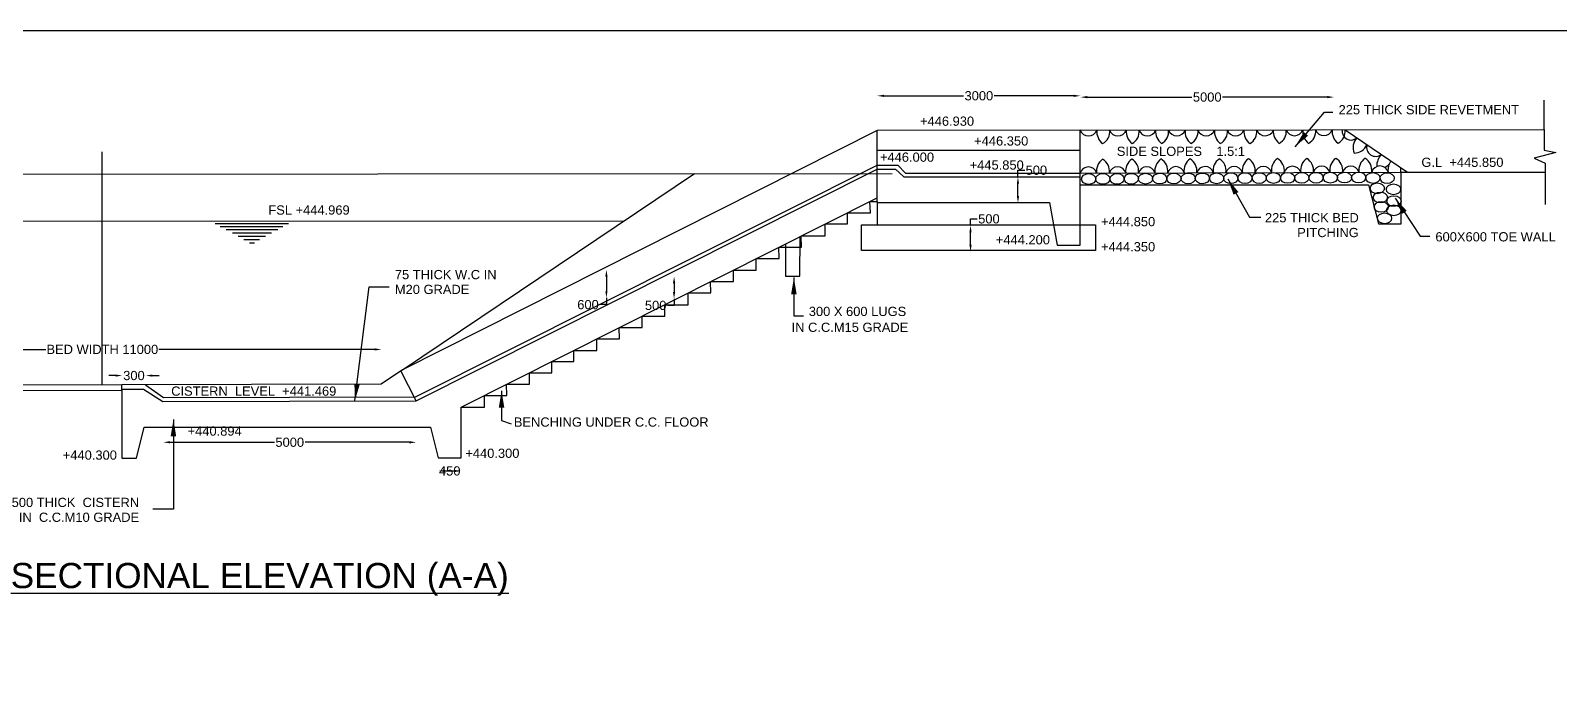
# Model space of a CAD drawing. Header units: inches. Extents: x 12 to 242, y 19 to 178.
# Drawn here: x 58.8 to 149.9, y 138.7 to 177.9 of the extents above; entities that cross this region are included whole.
import ezdxf

# ---------------------------------------------------------------- set-up
doc = ezdxf.new("R2010")
doc.units = ezdxf.units.IN
doc.header["$MEASUREMENT"] = 0
doc.styles.get("Standard").update_dxf_attribs({"font": 'arial.ttf', "height": 0.55})
doc.dimstyles.get("Standard").update_dxf_attribs({"dimtxt": 0.55, "dimasz": 0.4, "dimexe": 0.18, "dimexo": 0.0625, "dimgap": 0.09, "dimtad": 0, "dimtih": 1, "dimtoh": 1, "dimdec": 4, "dimzin": 0, "dimdsep": 46, "dimtxsty": 'Standard', "dimcen": 0.09, "dimse1": 1, "dimse2": 1, "dimadec": 0, "dimazin": 0, "dimtfac": 1, "dimtdec": 4, "dimtofl": 0, "dimtmove": 0, "dimatfit": 3, "dimfxl": 1, "dimtolj": 1, "dimtzin": 0, "dimarcsym": 0})

# ---------------------------------------------------------------- blocks, each defined once
blk = doc.blocks.new('*D2')
at = {"color": 0, "lineweight": -2}
for p, q in [((46.858, 158.919), (59.717, 158.919)), ((79.325, 158.919), (66.466, 158.919))]:
    blk.add_line(p, q, dxfattribs=at)
at = {"color": 0}
for points in [[(46.858, 158.986), (46.858, 158.853), (46.458, 158.919)], [(79.325, 158.986), (79.325, 158.853), (79.725, 158.919)]]:
    blk.add_solid(points, dxfattribs=at)
at = {"layer": 'Defpoints', "color": 0}
for p in [(79.725, 158.919), (46.458, 156.758), (79.725, 156.836)]:
    blk.add_point(p, dxfattribs=at)
at = {"color": 0, "insert": (63.091, 158.919), "char_height": 0.55, "attachment_point": 5}
blk.add_mtext('\\A1;BED WIDTH 11000', dxfattribs=at)
blk = doc.blocks.new('*D3')
at = {"color": 0, "lineweight": -2}
for p, q in [((67.13, 153.388), (73.353, 153.388)), ((81.396, 153.388), (75.173, 153.388))]:
    blk.add_line(p, q, dxfattribs=at)
at = {"color": 0}
for points in [[(67.13, 153.454), (67.13, 153.321), (66.73, 153.388)], [(81.396, 153.454), (81.396, 153.321), (81.796, 153.388)]]:
    blk.add_solid(points, dxfattribs=at)
at = {"layer": 'Defpoints', "color": 0}
for p in [(66.73, 156.063), (81.796, 156.093), (81.796, 153.388)]:
    blk.add_point(p, dxfattribs=at)
at = {"color": 0, "insert": (74.263, 153.388), "char_height": 0.55, "attachment_point": 5}
blk.add_mtext('\\A1;5000', dxfattribs=at)
blk = doc.blocks.new('*D4')
at = {"color": 0, "lineweight": -2}
for p, q in [((93.14, 163.256), (93.14, 162.387)), ((93.14, 161.587), (92.74, 161.587)), ((93.14, 161.987), (93.14, 161.587))]:
    blk.add_line(p, q, dxfattribs=at)
at = {"color": 0}
for points in [[(93.073, 163.256), (93.206, 163.256), (93.14, 163.656)], [(93.073, 162.387), (93.206, 162.387), (93.14, 161.987)]]:
    blk.add_solid(points, dxfattribs=at)
at = {"layer": 'Defpoints', "color": 0}
for p in [(92.781, 163.656), (93.14, 161.987), (93.592, 161.987)]:
    blk.add_point(p, dxfattribs=at)
at = {"color": 0, "insert": (92.042, 161.587), "char_height": 0.55, "attachment_point": 5}
blk.add_mtext('\\A1;600', dxfattribs=at)
blk = doc.blocks.new('*D5')
at = {"color": 0, "lineweight": -2}
for p, q in [((97.172, 162.864), (97.172, 162.339)), ((97.172, 161.539), (96.772, 161.539)), ((97.172, 161.939), (97.172, 161.539))]:
    blk.add_line(p, q, dxfattribs=at)
at = {"color": 0}
for points in [[(97.105, 162.864), (97.239, 162.864), (97.172, 163.264)], [(97.105, 162.339), (97.239, 162.339), (97.172, 161.939)]]:
    blk.add_solid(points, dxfattribs=at)
at = {"layer": 'Defpoints', "color": 0}
for p in [(96.703, 163.264), (97.172, 161.939), (97.328, 161.939)]:
    blk.add_point(p, dxfattribs=at)
at = {"color": 0, "insert": (96.075, 161.539), "char_height": 0.55, "attachment_point": 5}
blk.add_mtext('\\A1;500', dxfattribs=at)
blk = doc.blocks.new('*D6')
at = {"color": 0, "lineweight": -2}
for p, q in [((63.876, 157.361), (63.476, 157.361)), ((66.077, 157.361), (66.477, 157.361))]:
    blk.add_line(p, q, dxfattribs=at)
at = {"color": 0}
for points in [[(63.876, 157.428), (63.876, 157.295), (64.276, 157.361)], [(66.077, 157.428), (66.077, 157.295), (65.677, 157.361)]]:
    blk.add_solid(points, dxfattribs=at)
at = {"layer": 'Defpoints', "color": 0}
for p in [(64.276, 156.834), (65.677, 157.361), (65.677, 156.845)]:
    blk.add_point(p, dxfattribs=at)
at = {"color": 0, "insert": (64.976, 157.361), "char_height": 0.55, "attachment_point": 5}
blk.add_mtext('\\A1;300', dxfattribs=at)
blk = doc.blocks.new('*D7')
at = {"color": 0, "lineweight": -2}
blk.add_line((83.519, 151.68), (84.079, 151.68), dxfattribs=at)
at = {"color": 0}
for points in [[(83.519, 151.747), (83.519, 151.613), (83.119, 151.68)], [(84.079, 151.747), (84.079, 151.613), (84.479, 151.68)]]:
    blk.add_solid(points, dxfattribs=at)
at = {"layer": 'Defpoints', "color": 0}
for p in [(83.119, 152.465), (84.479, 152.455), (84.479, 151.68)]:
    blk.add_point(p, dxfattribs=at)
at = {"color": 0, "insert": (83.799, 151.68), "char_height": 0.55, "attachment_point": 5}
blk.add_mtext('\\A1;450', dxfattribs=at)
blk = doc.blocks.new('*D8')
at = {"color": 0, "lineweight": -2}
for p, q in [((109.695, 174.026), (114.431, 174.026)), ((120.987, 174.026), (116.251, 174.026))]:
    blk.add_line(p, q, dxfattribs=at)
at = {"color": 0}
for points in [[(109.695, 174.092), (109.695, 173.959), (109.295, 174.026)], [(120.987, 174.092), (120.987, 173.959), (121.387, 174.026)]]:
    blk.add_solid(points, dxfattribs=at)
at = {"layer": 'Defpoints', "color": 0}
for p in [(121.387, 174.026), (109.295, 171.894), (121.387, 172.029)]:
    blk.add_point(p, dxfattribs=at)
at = {"color": 0, "insert": (115.341, 174.026), "char_height": 0.55, "attachment_point": 5}
blk.add_mtext('\\A1;3000', dxfattribs=at)
blk = doc.blocks.new('*D9')
at = {"color": 0, "lineweight": -2}
for p, q in [((121.798, 173.949), (128.044, 173.949)), ((136.109, 173.949), (129.864, 173.949))]:
    blk.add_line(p, q, dxfattribs=at)
at = {"color": 0}
for points in [[(121.798, 174.015), (121.798, 173.882), (121.398, 173.949)], [(136.109, 174.015), (136.109, 173.882), (136.509, 173.949)]]:
    blk.add_solid(points, dxfattribs=at)
at = {"layer": 'Defpoints', "color": 0}
for p in [(136.509, 173.949), (121.398, 171.988), (136.509, 172.026)]:
    blk.add_point(p, dxfattribs=at)
at = {"color": 0, "insert": (128.954, 173.949), "char_height": 0.55, "attachment_point": 5}
blk.add_mtext('\\A1;5000', dxfattribs=at)
blk = doc.blocks.new('*D10')
at = {"color": 0, "lineweight": -2}
for p, q in [((117.672, 169.192), (117.672, 169.592)), ((117.672, 169.592), (118.072, 169.592)), ((117.672, 168.055), (117.672, 168.792))]:
    blk.add_line(p, q, dxfattribs=at)
at = {"color": 0}
for points in [[(117.605, 168.792), (117.738, 168.792), (117.672, 169.192)], [(117.605, 168.055), (117.738, 168.055), (117.672, 167.655)]]:
    blk.add_solid(points, dxfattribs=at)
at = {"layer": 'Defpoints', "color": 0}
for p in [(117.592, 169.192), (117.672, 169.192), (117.603, 167.655)]:
    blk.add_point(p, dxfattribs=at)
at = {"color": 0, "insert": (118.768, 169.592), "char_height": 0.55, "attachment_point": 5}
blk.add_mtext('\\A1;500', dxfattribs=at)
blk = doc.blocks.new('*D11')
at = {"color": 0, "lineweight": -2}
for p, q in [((114.844, 166.295), (114.844, 166.695)), ((114.844, 166.695), (115.244, 166.695)), ((114.844, 165.157), (114.844, 165.895))]:
    blk.add_line(p, q, dxfattribs=at)
at = {"color": 0}
for points in [[(114.777, 165.895), (114.91, 165.895), (114.844, 166.295)], [(114.777, 165.157), (114.91, 165.157), (114.844, 164.757)]]:
    blk.add_solid(points, dxfattribs=at)
at = {"layer": 'Defpoints', "color": 0}
for p in [(114.764, 166.295), (114.844, 166.295), (114.775, 164.757)]:
    blk.add_point(p, dxfattribs=at)
at = {"color": 0, "insert": (115.94, 166.695), "char_height": 0.55, "attachment_point": 5}
blk.add_mtext('\\A1;500', dxfattribs=at)

msp = doc.modelspace()

# ---------------------------------------------------------------- linework, layer by layer
for points in [[(241.33472, 19.54836), (12.43247, 19.54836), (12.43247, 177.91183), (241.33472, 177.91183)], [(108.34734, 166.34123), (122.29078, 166.34123), (122.29078, 164.80689), (108.34734, 164.80689)]]:
    msp.add_lwpolyline(points, close=True)
for points in [[(121.384, 171.97589), (149.03027, 172.01457), (149.03027, 173.77253)], [(64.25985, 156.48359), (64.25985, 152.43585), (65.12523, 152.43585), (65.58231, 154.28055), (82.6565, 154.28055), (83.11874, 152.46473), (84.47599, 152.46473), (84.47599, 155.47542), (109.27826, 167.95741), (109.27826, 171.96687), (80.99104, 157.70223), (79.71274, 156.84458), (64.25985, 156.81581), (46.46371, 156.7486), (27.6592, 169.33954)], [(110.86114, 169.19564), (121.38401, 169.19564), (121.38401, 171.97589), (109.27826, 171.96687)], [(137.16794, 171.9941), (140.8877, 169.4837)], [(149.03027, 172.01457), (149.03027, 170.79854), (149.73457, 170.65782), (148.45186, 170.32202), (149.10636, 170.00666), (149.10636, 167.55255)], [(63.0729, 156.81132), (63.0729, 170.69522)], [(109.27826, 170.78293), (121.38401, 170.78293)], [(64.25985, 156.55945), (65.55025, 156.55945), (66.69691, 155.80923), (81.79752, 155.8567), (109.27826, 169.65341), (110.37266, 169.65341), (110.86114, 169.19564)], [(65.66819, 156.81843), (66.73688, 156.06053), (81.75596, 156.09662), (109.27826, 169.89694), (110.506, 169.89694), (110.95902, 169.42035), (121.38401, 169.42035)], [(18.16501, 169.33239), (110.16805, 169.40169)], [(27.55728, 169.03071), (46.34812, 156.45505), (64.25985, 156.48359), (64.25985, 156.81581)], [(80.99104, 157.70223), (98.38009, 169.39282)], [(109.27826, 167.6638), (119.56054, 167.6638), (120.0163, 165.13454), (121.38772, 165.13454), (121.38401, 169.19564)], [(121.38401, 169.42035), (140.49652, 169.48363)], [(121.38445, 168.71511), (138.56982, 168.71511), (139.16876, 166.39582), (140.51687, 166.39582), (140.51687, 169.4837), (149.10636, 169.4837)], [(84.47599, 155.47542), (85.87258, 155.47542), (85.87976, 156.18188), (87.19524, 156.18188), (87.18902, 156.84078), (88.56024, 156.84078), (88.55365, 157.52754), (89.89237, 157.52754), (89.89506, 158.20262), (91.20155, 158.20262), (91.19805, 158.85837), (92.57374, 158.85837), (92.57248, 159.55006), (93.90997, 159.55006), (93.90067, 160.21849), (95.26737, 160.21849), (95.2704, 160.90782), (96.61844, 160.90782), (96.61764, 161.58583), (98.00366, 161.58583), (98.00334, 162.2832), (99.3659, 162.2832), (99.35232, 162.96208), (100.71941, 162.96208), (100.7156, 163.64817), (102.06674, 163.64817), (102.06331, 164.32641), (103.43125, 164.32641), (103.41226, 165.00529), (104.75856, 165.00529), (104.75133, 165.67919), (106.17975, 165.67919), (106.18375, 166.40007), (107.51464, 166.40007), (107.50709, 167.06605), (108.88285, 167.06605), (108.84486, 167.7393), (109.27826, 167.7393), (109.27826, 167.95741)], [(109.27826, 167.7393), (109.27826, 166.34596)], [(31.80164, 166.56589), (94.19873, 166.5817)], [(69.82132, 166.41608), (74.18075, 166.41608)], [(70.11187, 166.25199), (73.84788, 166.25199)], [(70.47216, 166.07196), (73.55025, 166.07196)], [(70.85985, 165.87236), (73.17038, 165.87236)], [(71.18881, 165.66885), (72.8101, 165.66885)], [(71.52168, 165.47317), (72.45373, 165.47317)], [(71.85456, 165.27358), (72.16785, 165.27358)], [(103.82331, 165.21215), (103.82331, 163.28304), (104.67776, 163.28304), (104.68194, 165.64427)], [(81.79752, 155.8567), (80.89204, 157.6523)]]:
    msp.add_lwpolyline(points)
for centre, radius, start, end in [((121.8777, 172.16061), 0.52712, 200.5137021, 339.6466332), ((123.2836, 171.89888), 0.91506, 175.0855142, 231.9076673), ((122.35634, 171.87807), 0.78783, 297.4136745, 7.3118322), ((123.63147, 172.16306), 0.52712, 200.5137021, 339.6466332), ((125.03737, 171.90133), 0.91506, 175.0855142, 231.9076673), ((124.11011, 171.88053), 0.78783, 297.4136745, 7.3118322), ((125.38524, 172.16551), 0.52712, 200.5137021, 339.6466332), ((126.79114, 171.90379), 0.91506, 175.0855142, 231.9076673), ((125.86389, 171.88298), 0.78783, 297.4136745, 7.3118322), ((127.13901, 172.16797), 0.52712, 200.5137021, 339.6466332), ((128.54491, 171.90624), 0.91506, 175.0855142, 231.9076673), ((127.61766, 171.88544), 0.78783, 297.4136745, 7.3118322), ((128.89278, 172.17042), 0.52712, 200.5137021, 339.6466332), ((130.29868, 171.90869), 0.91506, 175.0855142, 231.9076673), ((129.37143, 171.88789), 0.78783, 297.4136745, 7.3118322), ((130.64655, 172.17287), 0.52712, 200.5137021, 339.6466332), ((132.05245, 171.91115), 0.91506, 175.0855142, 231.9076673), ((131.1252, 171.89034), 0.78783, 297.4136745, 7.3118322), ((132.40032, 172.17533), 0.52712, 200.5137021, 339.6466332), ((133.80623, 171.9136), 0.91506, 175.0855142, 231.9076673), ((132.87897, 171.8928), 0.78783, 297.4136745, 7.3118322), ((134.15409, 172.17778), 0.52712, 200.5137021, 339.6466332), ((135.56, 171.91605), 0.91506, 175.0855142, 231.9076673), ((134.63274, 171.89525), 0.78783, 297.4136745, 7.3118322), ((135.90787, 172.18024), 0.52712, 200.5137021, 339.6466332), ((137.31377, 171.91851), 0.91506, 175.0855142, 231.9076673), ((136.38651, 171.8977), 0.78783, 297.4136745, 7.3118322), ((137.51608, 171.91086), 0.51954, 170.3728096, 311.9785246), ((138.55923, 170.93531), 0.91173, 139.7306533, 200.4058478), ((137.71622, 171.44909), 0.83175, 269.2071808, 336.0282946), ((138.99399, 170.95845), 0.53981, 163.5668227, 308.4037255), ((140.13188, 169.81682), 1.07727, 138.1588984, 180.3584552), ((121.87354, 169.28236), 0.50861, 16.1218231, 164.2575698), ((123.22754, 169.54332), 0.87363, 125.5502499, 187.8769318), ((122.29434, 169.53615), 0.83445, 352.4222703, 59.3612929), ((123.61104, 169.28811), 0.50861, 16.1218231, 164.2575698), ((124.96504, 169.54907), 0.87363, 125.5502499, 187.8769318), ((124.03184, 169.5419), 0.83445, 352.4222703, 59.3612929), ((125.34854, 169.29386), 0.50861, 16.1218231, 164.2575698), ((126.70254, 169.55482), 0.87363, 125.5502499, 187.8769318), ((125.76934, 169.54765), 0.83445, 352.4222703, 59.3612929), ((127.08605, 169.29962), 0.50861, 16.1218231, 164.2575698), ((128.44004, 169.56058), 0.87363, 125.5502499, 187.8769318), ((127.50684, 169.5534), 0.83445, 352.4222703, 59.3612929), ((128.82355, 169.30537), 0.50861, 16.1218231, 164.2575698), ((130.17754, 169.56633), 0.87363, 125.5502499, 187.8769318), ((129.24434, 169.55916), 0.83445, 352.4222703, 59.3612929), ((130.56105, 169.31112), 0.50861, 16.1218231, 164.2575698), ((131.91505, 169.57208), 0.87363, 125.5502499, 187.8769318), ((130.98185, 169.56491), 0.83445, 352.4222703, 59.3612929), ((132.29855, 169.31687), 0.50861, 16.1218231, 164.2575698), ((133.65255, 169.57783), 0.87363, 125.5502499, 187.8769318), ((132.71935, 169.57066), 0.83445, 352.4222703, 59.3612929), ((134.03605, 169.32263), 0.50861, 16.1218231, 164.2575698), ((135.39005, 169.58359), 0.87363, 125.5502499, 187.8769318), ((134.45685, 169.57641), 0.83445, 352.4222703, 59.3612929), ((135.77355, 169.32838), 0.50861, 16.1218231, 164.2575698), ((137.12755, 169.58934), 0.87363, 125.5502499, 187.8769318), ((136.19435, 169.58217), 0.83445, 352.4222703, 59.3612929), ((137.51105, 169.33413), 0.50861, 16.1218231, 164.2575698), ((138.86505, 169.59509), 0.87363, 125.5502499, 187.8769318), ((137.93185, 169.58792), 0.83445, 352.4222703, 59.3612929), ((139.24855, 169.33989), 0.50861, 16.1218231, 164.2575698), ((139.05139, 170.73372), 1.08414, 296.3287559, 313.8626212), ((140.60255, 169.60084), 0.87363, 141.8883124, 187.8769318), ((139.66935, 169.59367), 0.83445, 352.4222703, 11.0193054)]:
    msp.add_arc(centre, radius, start, end)
for centre in [(121.88355, 169.07153), (122.73095, 169.07613), (123.57836, 169.08073), (124.42577, 169.08532), (125.27317, 169.08992), (126.12058, 169.09452), (126.96798, 169.09911), (127.81539, 169.10371), (128.6628, 169.10831), (129.5102, 169.1129), (130.35761, 169.1175), (131.20501, 169.1221), (132.05242, 169.12669), (132.89982, 169.13129), (133.74723, 169.13588), (134.59464, 169.14048), (135.44204, 169.14508), (136.28945, 169.14967), (137.13685, 169.15427), (137.98426, 169.15887), (138.829, 169.13019), (139.08979, 168.51435), (139.68313, 169.12019), (140.0573, 168.45755), (139.27049, 167.97202), (139.32645, 167.40793), (140.08585, 167.75838), (139.52423, 166.72905), (140.07377, 167.20529)]:
    msp.add_ellipse(centre, major_axis=(0.4237, 0.0023), ratio=0.7559647)

# ---------------------------------------------------------------- texts
for s, height, p in [('225 THICK SIDE REVETMENT', 0.55, (136.78471, 172.92386)), ('+446.930', 0.55, (111.83221, 172.24304)), ('+446.350', 0.55, (115.06051, 171.06561)), ('+446.000', 0.55, (109.44446, 170.09887)), ('SIDE SLOPES    1.5:1', 0.55, (123.5621, 170.4471)), ('+445.850', 0.55, (114.79224, 169.63003)), ('G.L  +445.850', 0.55, (141.72128, 169.79227)), ('FSL +444.969', 0.55, (72.9865, 166.94894)), ('+444.850', 0.55, (122.62667, 166.25812)), ('225 THICK BED', 0.55, (132.39616, 166.49152)), ('         PITCHING', 0.55, (132.39616, 165.608)), ('600X600 TOE WALL', 0.55, (142.55483, 165.35335)), ('+444.200', 0.55, (116.35364, 165.17683)), ('+444.350', 0.55, (122.62667, 164.76094)), ('75 THICK W.C IN', 0.55, (80.52943, 163.10351)), ('M20 GRADE', 0.55, (80.52943, 162.21998)), ('300 X 600 LUGS', 0.55, (105.20308, 160.9089)), ('IN C.C.M15 GRADE', 0.55, (104.17748, 159.96326)), ('CISTERN  LEVEL  +441.469', 0.55, (67.19489, 156.16175)), ('+440.894', 0.55, (68.17348, 153.78174)), ('BENCHING UNDER C.C. FLOOR', 0.55, (87.62104, 154.31806)), ('+440.300', 0.55, (60.73429, 152.35107)), ('+440.300', 0.55, (84.72844, 152.45902)), ('500 THICK  CISTERN', 0.55, (57.68581, 149.53122)), ('  IN  C.C.M10 GRADE', 0.55, (57.68581, 148.6477)), ('%%USECTIONAL ELEVATION (A-A)', 1.5, (57.62988, 144.70003))]:
    msp.add_text(s, height=height).set_placement(p)

# ---------------------------------------------------------------- dimensions: what is measured, and where the dimension line sits
for base, p1, p2, text, picture, middle in [((121.38722, 174.02576), (109.29535, 171.89356), (121.38722, 172.02857), '3000', '*D8', (115.34128, 174.02576)), ((136.50947, 173.9488), (121.3984, 171.98828), (136.50947, 172.02583), '5000', '*D9', (128.95394, 173.9488)), ((79.72528, 158.91947), (46.45767, 156.75843), (79.72528, 156.8362), 'BED WIDTH 11000', '*D2', (63.09147, 158.91947)), ((65.67696, 157.36147), (64.27556, 156.83384), (65.67696, 156.84461), '300', '*D6', (64.97626, 157.36147)), ((81.79639, 153.38761), (66.7296, 156.06316), (81.79639, 156.0929), '5000', '*D3', (74.263, 153.38761))]:
    dim = msp.add_linear_dim(base=base, p1=p1, p2=p2, text=text, dimstyle='Standard')
    dim.commit()
    dim.dimension.update_dxf_attribs({"geometry": picture, "text_midpoint": middle})
for base, p1, p2, text, picture, middle in [((117.67172, 169.19245), (117.6033, 167.65468), (117.5919, 169.19245), '500', '*D10', (118.76838, 169.59245)), ((114.8436, 166.2946), (114.77517, 164.75683), (114.76377, 166.2946), '500', '*D11', (115.94025, 166.6946)), ((93.13965, 161.98681), (92.78051, 163.65571), (93.59248, 161.98681), '600', '*D4', (92.0415, 161.58681)), ((97.17192, 161.93873), (96.70348, 163.26449), (97.32807, 161.93873), '500', '*D5', (96.07527, 161.53873))]:
    dim = msp.add_linear_dim(base=base, p1=p1, p2=p2, angle=90, text=text, dimstyle='Standard')
    dim.commit()
    dim.dimension.update_dxf_attribs({"geometry": picture, "text_midpoint": middle})
dim = msp.add_linear_dim(base=(84.47892, 151.67991), p1=(83.11882, 152.46534), p2=(84.47892, 152.45472), text='450', dimstyle='Standard')
dim.commit()
dim.dimension.update_dxf_attribs({"geometry": '*D7', "text_midpoint": (83.79887, 151.67991), "dimtype": 160})

# ---------------------------------------------------------------- leaders
for points in [[(134.19292, 170.9976), (135.93652, 173.04659), (136.44934, 173.04659)], [(130.17493, 169.08324), (131.47426, 166.80364), (132.14059, 166.80364)], [(140.15688, 167.92231), (141.65185, 165.65662), (142.21891, 165.65662)], [(104.31431, 163.20555), (104.31431, 160.91844), (104.88336, 160.91844)], [(78.15151, 155.87789), (79.00634, 162.64784), (80.18599, 162.64784)], [(86.88877, 156.45271), (86.88877, 154.67996), (87.47015, 154.48129)], [(67.32887, 154.74229), (67.32887, 149.40135), (66.0936, 149.40135)]]:
    msp.add_leader(points, dimstyle='Standard', override={"dimasz": 1, "dimgap": 0.09, "dimtad": 0})

doc.saveas('drawing.dxf')
